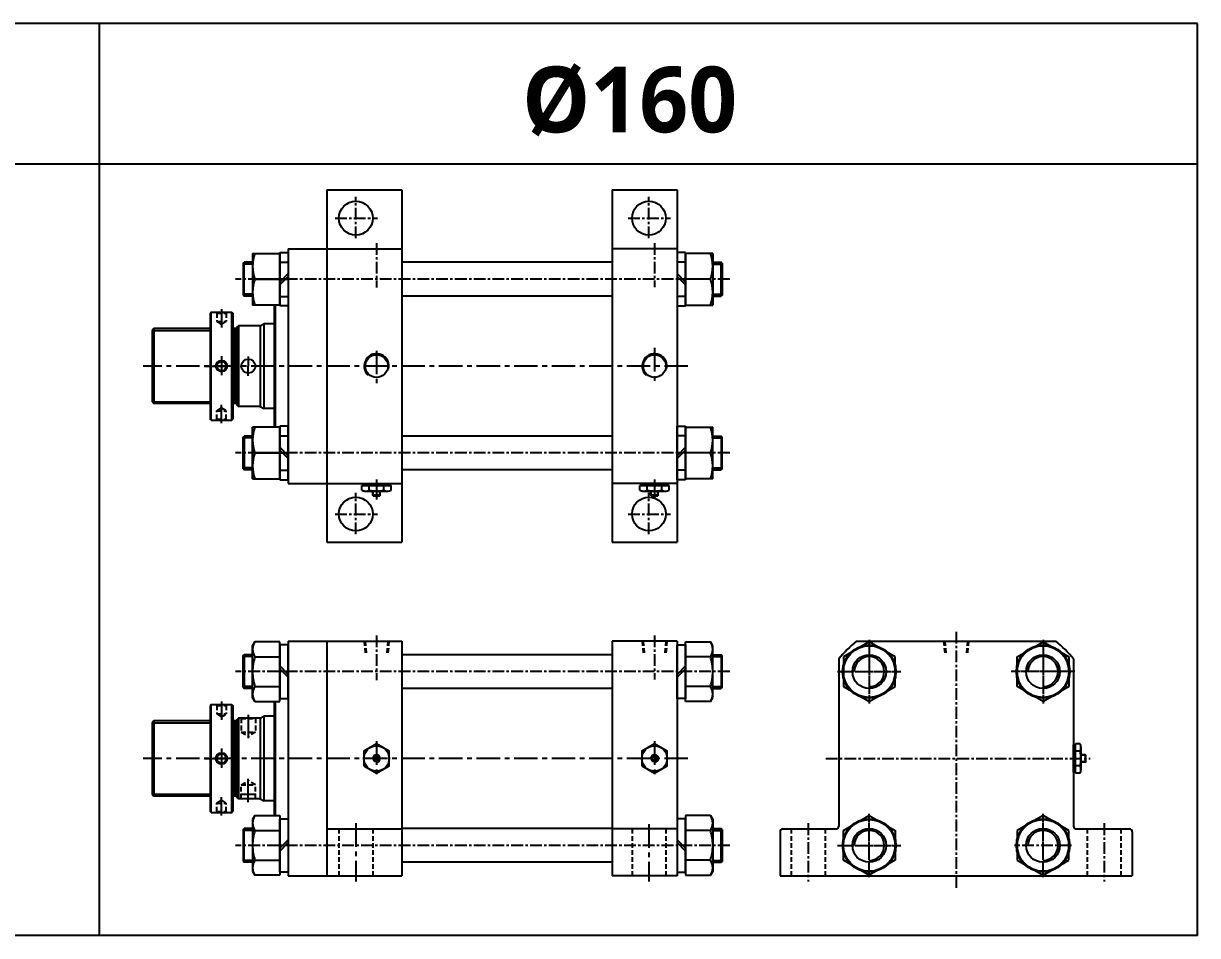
# Model space of a CAD drawing. Extents: x -819 to 5395, y -23 to 1964.
# Drawn here: x 2257 to 3507, y -23 to 948 of the extents above; entities that cross this region are included whole.
import ezdxf

# ---------------------------------------------------------------- set-up
doc = ezdxf.new("R2010")
doc.units = 0
doc.header["$LTSCALE"] = 10
doc.header["$MEASUREMENT"] = 0
for name, pattern in [('CENTER', [2, 1.25, -0.25, 0.25, -0.25]), ('CENTERX2', [4, 2.5, -0.5, 0.5, -0.5]), ('HIDDENX2', [0.75, 0.5, -0.25])]:
    doc.linetypes.add(name, pattern=pattern)
doc.layers.get('0').update_dxf_attribs({"linetype": 'CONTINUOUS'})
for name, color, linetype in [('CEN', 1, 'CENTERX2'), ('CENTER', 1, 'CENTER'), ('CL', 1, 'CENTER'), ('DIM', 2, 'CONTINUOUS'), ('HID', 2, 'HIDDENX2'), ('ML', 7, 'CONTINUOUS')]:
    doc.layers.add(name, color=color, linetype=linetype)
doc.styles.add('문자', font='romans.shx')

msp = doc.modelspace()

# ---------------------------------------------------------------- linework, layer by layer
for p, q in [((3507, 948.4), (0, 948.4)), ((2338, -22.6), (2338, 948.4)), ((3507, -22.6), (3507, 948.4)), ((3507, 798.4), (0, 798.4)), ((3507, -22.6), (0, -22.6)), ((3507, -22.6), (0, -22.6))]:
    msp.add_line(p, q)
at = {"color": 7, "linetype": 'Continuous'}
for p, q in [((2617.3, 451.5), (2617.3, 456.6)), ((2617.3, 456.6), (2623.6, 456.6)), ((2618.3, 456.6), (2618.3, 458.6)), ((2618.3, 458.6), (2647.5, 458.6)), ((2620.5, 450.6), (2645.3, 450.6)), ((2623.6, 456.6), (2648.5, 456.6)), ((2625.1, 451.5), (2625.1, 456.6)), ((2628.9, 450.8), (2628.9, 450.8)), ((2628.9, 446.1), (2628.9, 450.6)), ((2636.9, 446.1), (2636.9, 450.6)), ((2640.7, 451.5), (2640.7, 456.6)), ((2647.5, 456.6), (2647.5, 458.6)), ((2648.5, 451.5), (2648.5, 456.6)), ((2913.3, 451.5), (2913.3, 456.6)), ((2913.3, 456.6), (2919.6, 456.6)), ((2914.3, 456.6), (2914.3, 458.6)), ((2914.3, 458.6), (2943.5, 458.6)), ((2916.5, 450.6), (2941.3, 450.6)), ((2919.6, 456.6), (2944.5, 456.6)), ((2921.1, 451.5), (2921.1, 456.6)), ((2924.9, 450.8), (2924.9, 450.8)), ((2924.9, 446.1), (2924.9, 450.6)), ((2932.9, 446.1), (2932.9, 450.6)), ((2936.7, 451.5), (2936.7, 456.6)), ((2943.5, 456.6), (2943.5, 458.6)), ((2944.5, 451.5), (2944.5, 456.6)), ((2628.9, 446.1), (2629.4, 445.6)), ((2636.9, 446.1), (2628.9, 446.1)), ((2629.4, 445.6), (2636.4, 445.6)), ((2636.9, 446.1), (2636.4, 445.6)), ((2924.9, 446.1), (2925.4, 445.6)), ((2932.9, 446.1), (2924.9, 446.1)), ((2925.4, 445.6), (2932.4, 445.6)), ((2932.9, 446.1), (2932.4, 445.6)), ((3375, 151.2), (3375, 180.3)), ((3377, 180.3), (3375, 180.3)), ((3382, 181.3), (3377, 181.3)), ((3377, 156.5), (3377, 181.3)), ((3383, 153.3), (3383, 178.2)), ((3382, 173.6), (3377, 173.6)), ((3387.5, 169.8), (3383, 169.8)), ((3387.5, 169.8), (3388, 169.3)), ((3387.5, 169.8), (3387.5, 161.8)), ((3388, 162.3), (3388, 169.3)), ((3377, 151.2), (3375, 151.2)), ((3382, 158), (3377, 158)), ((3377, 150.2), (3377, 156.5)), ((3382, 150.2), (3377, 150.2)), ((3382.7, 161.8), (3382.7, 161.8)), ((3387.5, 161.8), (3383, 161.8)), ((3387.5, 161.8), (3388, 162.3))]:
    msp.add_line(p, q, dxfattribs=at)
for points in [[(2619.4, 158), (2632.9, 150.2), (2646.4, 158), (2646.4, 173.6), (2632.9, 181.3), (2619.4, 173.6)], [(2915.4, 158), (2928.9, 150.2), (2942.4, 158), (2942.4, 173.6), (2928.9, 181.3), (2915.4, 173.6)], [(2631.4, 168.3), (2630, 165.8), (2631.4, 163.3), (2634.3, 163.3), (2635.8, 165.8), (2634.3, 168.3)], [(2927.4, 168.3), (2926, 165.8), (2927.4, 163.3), (2930.3, 163.3), (2931.8, 165.8), (2930.3, 168.3)]]:
    msp.add_lwpolyline(points, close=True, dxfattribs=at)
for centre, radius in [((2632.9, 165.8), 13.5), ((2928.9, 165.8), 13.5), ((2632.9, 165.8), 3.5), ((2928.9, 165.8), 3.5)]:
    msp.add_circle(centre, radius, dxfattribs=at)
for centre, radius, start, end in [((2620.5, 456.2), 5.62, 235.6158, 270), ((2621.2, 458.8), 8.22, 241.7006, 298.2994), ((2632.9, 481.9), 31.3, 255.6172, 270.0141), ((2632.9, 481.9), 31.3, 269.9859, 284.3828), ((2644.6, 458.8), 8.22, 241.7006, 298.2994), ((2916.5, 456.2), 5.62, 235.6158, 270), ((2917.2, 458.8), 8.22, 241.7006, 298.2994), ((2928.9, 481.9), 31.3, 255.6172, 270.0141), ((2928.9, 481.9), 31.3, 269.9859, 284.3828), ((2940.6, 458.8), 8.22, 241.7006, 298.2994), ((3374.7, 177.5), 8.22, 331.7006, 28.2994), ((3351.6, 165.8), 31.3, 359.9859, 14.3828), ((3351.6, 165.8), 31.3, 345.6172, 0.0141), ((3374.7, 154.1), 8.22, 331.7006, 28.2994), ((3377.3, 153.3), 5.62, 325.6158, 0)]:
    msp.add_arc(centre, radius, start, end, dxfattribs=at)
at = {"layer": 'CEN'}
for p, q in [((2467.9, 644.3), (2467.9, 624.7)), ((2928.9, 602.9), (2928.9, 565.5)), ((2467.9, 594.1), (2467.9, 573.8)), ((2496.4, 593.9), (2496.4, 583.6)), ((2632.9, 600), (2632.9, 565.4)), ((2964.4, 583.6), (2384.5, 583.6)), ((2449.7, 583.6), (2485, 583.6)), ((2449.7, 583.6), (2485, 583.6)), ((2496.4, 573.2), (2496.4, 583.6)), ((2467.9, 522.8), (2467.9, 542.4)), ((2632.9, 463), (2632.9, 441.6)), ((2928.9, 462.7), (2928.9, 442.6)), ((2467.9, 226.5), (2467.9, 206.9)), ((2496.4, 212.3), (2496.4, 187)), ((2467.9, 176.3), (2467.9, 156)), ((2632.9, 184.2), (2632.9, 147.6)), ((2928.9, 184.1), (2928.9, 147.5)), ((2964.4, 165.8), (2384.5, 165.8)), ((2449.7, 165.8), (2485, 165.8)), ((2449.7, 165.8), (2485, 165.8)), ((2496.4, 119.2), (2496.4, 144.4)), ((2467.9, 105), (2467.9, 124.6)), ((2610.9, 96.8), (2610.9, 34.8)), ((2922.9, 95.8), (2922.9, 34.8))]:
    msp.add_line(p, q, dxfattribs=at)
at = {"layer": 'CENTER'}
for p, q in [((2588.8, 741.1), (2633.9, 741.1)), ((2900.8, 741.1), (2945.9, 741.1)), ((3008.9, 676.1), (2482.9, 676.1)), ((3008.9, 491.1), (2482.9, 491.1)), ((2588.8, 426.1), (2633.9, 426.1)), ((2900.8, 426.1), (2945.9, 426.1)), ((3250, 300.7), (3250, 25.7)), ((3111.2, 165.8), (3392.8, 165.8)), ((3092.5, 96.8), (3092.5, 34.8)), ((3407.5, 96.8), (3407.5, 34.8))]:
    msp.add_line(p, q, dxfattribs=at)
at = {"layer": 'CL'}
for p, q in [((3157.5, 292), (3157.5, 224.5)), ((3157.5, 288.7), (3157.5, 227.8)), ((3342.5, 292), (3342.5, 224.5)), ((3342.5, 288.7), (3342.5, 227.8)), ((3123.7, 258.3), (3191.2, 258.3)), ((3127, 258.3), (3187.9, 258.3)), ((3376.2, 258.3), (3308.7, 258.3)), ((3372.9, 258.3), (3312, 258.3)), ((3157.5, 39.5), (3157.5, 107)), ((3157.5, 42.8), (3157.5, 103.7)), ((3342.5, 39.5), (3342.5, 107)), ((3342.5, 42.8), (3342.5, 103.7)), ((3123.7, 73.3), (3191.2, 73.3)), ((3127, 73.3), (3187.9, 73.3)), ((3372.9, 73.3), (3312, 73.3))]:
    msp.add_line(p, q, dxfattribs=at)
at = {"layer": 'DIM'}
for p, q in [((2393.9, 621.6), (2455.9, 621.6)), ((2479.9, 621.6), (2481.9, 621.6)), ((2481.9, 621.6), (2483.9, 622.7)), ((2393.9, 545.6), (2455.9, 545.6)), ((2479.9, 545.6), (2481.9, 545.6)), ((2481.9, 545.6), (2483.9, 544.4)), ((2393.9, 203.8), (2455.9, 203.8)), ((2479.9, 203.8), (2481.9, 203.8)), ((2481.9, 203.8), (2483.9, 204.9)), ((2393.9, 127.8), (2455.9, 127.8)), ((2479.9, 127.8), (2481.9, 127.8)), ((2481.9, 127.8), (2483.9, 126.6))]:
    msp.add_line(p, q, dxfattribs=at)
for centre in [(2632.9, 583.6), (2928.9, 583.6)]:
    msp.add_arc(centre, 13.2, 344.9927, 228.1925, dxfattribs=at)
at = {"layer": 'HID'}
for p, q in [((2462.9, 640.1), (2461.9, 641.1)), ((2462.9, 640.1), (2462.9, 631.1)), ((2462.9, 640.1), (2472.9, 640.1)), ((2472.9, 640.1), (2473.9, 641.1)), ((2472.9, 640.1), (2472.9, 631.1)), ((2462.9, 631.1), (2472.9, 631.1)), ((2462.9, 631.1), (2467.9, 627.9)), ((2467.9, 627.9), (2472.9, 631.1)), ((2462.9, 536.1), (2467.9, 539.2)), ((2467.9, 539.2), (2472.9, 536.1)), ((2462.9, 527.1), (2461.9, 526.1)), ((2462.9, 527.1), (2462.9, 536.1)), ((2462.9, 536.1), (2472.9, 536.1)), ((2462.9, 527.1), (2472.9, 527.1)), ((2472.9, 527.1), (2472.9, 536.1)), ((2472.9, 527.1), (2473.9, 526.1)), ((2619.7, 290.8), (2620.9, 276.8)), ((2620.8, 290.8), (2622, 276.8)), ((2644.9, 290.8), (2643.7, 276.8)), ((2646.1, 290.8), (2644.9, 276.8)), ((2915.7, 290.8), (2916.9, 276.8)), ((2916.8, 290.8), (2918, 276.8)), ((2940.9, 290.8), (2939.7, 276.8)), ((2942.1, 290.8), (2940.9, 276.8)), ((3236.7, 290.8), (3238, 276.8)), ((3237.9, 290.8), (3239.1, 276.8)), ((3262, 290.8), (3260.8, 276.8)), ((3263.2, 290.8), (3262, 276.8)), ((2462.9, 222.3), (2461.9, 223.3)), ((2462.9, 222.3), (2462.9, 213.3)), ((2462.9, 222.3), (2472.9, 222.3)), ((2462.9, 213.3), (2472.9, 213.3)), ((2462.9, 213.3), (2467.9, 210.1)), ((2467.9, 210.1), (2472.9, 213.3)), ((2472.9, 222.3), (2473.9, 223.3)), ((2472.9, 222.3), (2472.9, 213.3)), ((2488.4, 208.8), (2488.9, 208.3)), ((2488.9, 208.3), (2488.9, 193.8)), ((2488.9, 208.3), (2503.9, 208.3)), ((2504.4, 208.8), (2503.9, 208.3)), ((2503.9, 208.3), (2503.9, 193.8)), ((2488.9, 193.8), (2503.9, 193.8)), ((2488.9, 193.8), (2496.4, 189.4)), ((2503.9, 193.8), (2496.4, 189.4)), ((2488.9, 137.8), (2496.4, 142.1)), ((2488.9, 137.8), (2503.9, 137.8)), ((2488.9, 123.3), (2488.9, 137.8)), ((2503.9, 137.8), (2496.4, 142.1)), ((2503.9, 123.3), (2503.9, 137.8)), ((2462.9, 118.3), (2467.9, 121.4)), ((2462.9, 109.3), (2462.9, 118.3)), ((2462.9, 118.3), (2472.9, 118.3)), ((2467.9, 121.4), (2472.9, 118.3)), ((2472.9, 109.3), (2472.9, 118.3)), ((2488.4, 122.8), (2488.9, 123.3)), ((2488.9, 123.3), (2503.9, 123.3)), ((2504.4, 122.8), (2503.9, 123.3)), ((2462.9, 109.3), (2461.9, 108.3)), ((2462.9, 109.3), (2472.9, 109.3)), ((2472.9, 109.3), (2473.9, 108.3)), ((2592.9, 90.8), (2592.9, 40.8)), ((2628.9, 90.8), (2628.9, 40.8)), ((2904.9, 90.8), (2904.9, 40.8)), ((2940.9, 90.8), (2940.9, 40.8)), ((3074.5, 90.8), (3074.5, 40.8)), ((3110.5, 90.8), (3110.5, 40.8)), ((3389.5, 90.8), (3389.5, 40.8)), ((3425.5, 90.8), (3425.5, 40.8))]:
    msp.add_line(p, q, dxfattribs=at)
at = {"layer": 'ML'}
for p, q in [((2579.9, 771.1), (2579.9, 396.1)), ((2579.9, 771.1), (2659.9, 771.1)), ((2659.9, 771.1), (2659.9, 396.1)), ((2883.9, 771.1), (2883.9, 396.1)), ((2883.9, 771.1), (2952.9, 771.1)), ((2952.9, 771.1), (2952.9, 396.1)), ((2500.9, 703.6), (2500.9, 648.6)), ((2500.9, 703.6), (2529.9, 703.6)), ((2529.9, 647.6), (2529.9, 704.5)), ((2529.9, 704.5), (2538.9, 704.5)), ((2529.9, 703.6), (2529.9, 648.6)), ((2538.9, 708.6), (2538.9, 458.6)), ((2538.9, 708.6), (2659.9, 708.6)), ((2538.9, 704.5), (2538.9, 647.6)), ((2952.9, 708.6), (2883.9, 708.6)), ((2961.9, 704.5), (2952.9, 704.5)), ((2952.9, 704.5), (2952.9, 647.6)), ((2961.9, 647.6), (2961.9, 704.5)), ((2990.9, 703.6), (2961.9, 703.6)), ((2961.9, 703.6), (2961.9, 648.6)), ((2990.9, 703.6), (2990.9, 648.6)), ((2490.9, 693.1), (2491.9, 694.1)), ((2490.9, 693.1), (2490.9, 659.1)), ((2500.9, 694.1), (2491.9, 694.1)), ((2491.9, 658.1), (2491.9, 694.1)), ((2529.9, 694.3), (2538.9, 694.3)), ((2883.9, 694.1), (2659.9, 694.1)), ((2961.9, 694.3), (2952.9, 694.3)), ((2990.9, 694.1), (2999.9, 694.1)), ((3000.9, 693.1), (2999.9, 694.1)), ((2999.9, 658.1), (2999.9, 694.1)), ((3000.9, 693.1), (3000.9, 659.1)), ((2503.3, 676.1), (2529.9, 676.1)), ((2505.5, 676.1), (2538.9, 676.1)), ((2529.9, 673.1), (2538.9, 682.1)), ((2529.9, 670.1), (2538.9, 679.1)), ((2961.9, 673.1), (2952.9, 682.1)), ((2961.9, 670.1), (2952.9, 679.1)), ((2986.3, 676.1), (2952.9, 676.1)), ((2988.4, 676.1), (2961.9, 676.1)), ((2490.9, 659.1), (2491.9, 658.1)), ((2500.9, 658.1), (2491.9, 658.1)), ((2529.9, 657.8), (2538.9, 657.8)), ((2883.9, 658.1), (2659.9, 658.1)), ((2961.9, 657.8), (2952.9, 657.8)), ((2990.9, 658.1), (2999.9, 658.1)), ((3000.9, 659.1), (2999.9, 658.1)), ((2456.9, 641.1), (2455.9, 640.1)), ((2455.9, 640.1), (2455.9, 527.1)), ((2456.9, 526.1), (2456.9, 641.1)), ((2456.9, 641.1), (2478.9, 641.1)), ((2478.9, 526.1), (2478.9, 641.1)), ((2478.9, 641.1), (2479.9, 640.1)), ((2479.9, 640.1), (2479.9, 527.1)), ((2529.9, 648.6), (2500.9, 648.6)), ((2523.9, 648.6), (2523.9, 518.6)), ((2524.9, 648.6), (2524.9, 518.6)), ((2538.9, 647.6), (2529.9, 647.6)), ((2952.9, 647.6), (2961.9, 647.6)), ((2961.9, 648.6), (2990.9, 648.6)), ((2485.9, 626.6), (2483.9, 624.6)), ((2508.9, 626.6), (2485.9, 626.6)), ((2485.9, 626.6), (2485.9, 540.6)), ((2508.9, 626.6), (2512.9, 628.6)), ((2508.9, 626.6), (2508.9, 540.6)), ((2523.9, 628.6), (2512.9, 628.6)), ((2512.9, 628.6), (2512.9, 538.6)), ((2395.9, 623.6), (2393.9, 621.6)), ((2393.9, 621.6), (2393.9, 545.6)), ((2455.9, 623.6), (2395.9, 623.6)), ((2395.9, 623.6), (2395.9, 543.6)), ((2483.9, 623.6), (2479.9, 623.6)), ((2481.9, 623.6), (2481.9, 543.6)), ((2483.9, 624.6), (2483.9, 542.6)), ((2393.9, 545.6), (2395.9, 543.6)), ((2455.9, 543.6), (2395.9, 543.6)), ((2483.9, 543.6), (2479.9, 543.6)), ((2483.9, 542.6), (2485.9, 540.6)), ((2508.9, 540.6), (2485.9, 540.6)), ((2508.9, 540.6), (2512.9, 538.6)), ((2523.9, 538.6), (2512.9, 538.6)), ((2456.9, 526.1), (2455.9, 527.1)), ((2456.9, 526.1), (2478.9, 526.1)), ((2478.9, 526.1), (2479.9, 527.1)), ((2500.9, 463.6), (2500.9, 518.6)), ((2529.9, 518.6), (2500.9, 518.6)), ((2529.9, 519.5), (2529.9, 462.6)), ((2538.9, 519.5), (2529.9, 519.5)), ((2529.9, 463.6), (2529.9, 518.6)), ((2538.9, 462.6), (2538.9, 519.5)), ((2952.9, 462.6), (2952.9, 519.5)), ((2952.9, 519.5), (2961.9, 519.5)), ((2961.9, 519.5), (2961.9, 462.6)), ((2961.9, 463.6), (2961.9, 518.6)), ((2961.9, 518.6), (2990.9, 518.6)), ((2990.9, 463.6), (2990.9, 518.6)), ((2490.9, 508.1), (2491.9, 509.1)), ((2490.9, 474.1), (2490.9, 508.1)), ((2500.9, 509.1), (2491.9, 509.1)), ((2491.9, 509.1), (2491.9, 473.1)), ((2529.9, 509.3), (2538.9, 509.3)), ((2883.9, 509.1), (2659.9, 509.1)), ((2961.9, 509.3), (2952.9, 509.3)), ((2990.9, 509.1), (2999.9, 509.1)), ((3000.9, 508.1), (2999.9, 509.1)), ((2999.9, 509.1), (2999.9, 473.1)), ((3000.9, 474.1), (3000.9, 508.1)), ((2503.3, 491.1), (2529.9, 491.1)), ((2505.5, 491.1), (2538.9, 491.1)), ((2529.9, 497.1), (2538.9, 488.1)), ((2529.9, 494.1), (2538.9, 485.1)), ((2961.9, 497.1), (2952.9, 488.1)), ((2961.9, 494.1), (2952.9, 485.1)), ((2986.3, 491.1), (2952.9, 491.1)), ((2988.4, 491.1), (2961.9, 491.1)), ((2490.9, 474.1), (2491.9, 473.1)), ((2500.9, 473.1), (2491.9, 473.1)), ((2500.9, 463.6), (2529.9, 463.6)), ((2529.9, 472.8), (2538.9, 472.8)), ((2529.9, 462.6), (2538.9, 462.6)), ((2883.9, 473.1), (2659.9, 473.1)), ((2961.9, 472.8), (2952.9, 472.8)), ((2961.9, 462.6), (2952.9, 462.6)), ((2990.9, 463.6), (2961.9, 463.6)), ((2990.9, 473.1), (2999.9, 473.1)), ((3000.9, 474.1), (2999.9, 473.1)), ((2538.9, 458.6), (2659.9, 458.6)), ((2952.9, 458.6), (2883.9, 458.6)), ((2579.9, 396.1), (2659.9, 396.1)), ((2883.9, 396.1), (2952.9, 396.1)), ((2500.9, 285.8), (2503.3, 290)), ((2529.9, 290), (2503.3, 290)), ((2529.9, 226.5), (2529.9, 290)), ((2538.9, 290.8), (2538.9, 40.8)), ((2538.9, 290.8), (2659.9, 290.8)), ((2579.9, 290.8), (2579.9, 40.8)), ((2659.9, 290.8), (2659.9, 40.8)), ((2952.9, 290.8), (2883.9, 290.8)), ((2883.9, 290.8), (2883.9, 40.8)), ((2952.9, 290.8), (2952.9, 40.8)), ((2961.9, 226.5), (2961.9, 290)), ((2961.9, 290), (2988.4, 290)), ((2990.9, 285.8), (2988.4, 290)), ((3157.5, 290), (3130, 274.1)), ((3143.8, 290.8), (3356.1, 290.8)), ((3185, 274.1), (3157.5, 290)), ((3315, 274.1), (3342.5, 290)), ((3342.5, 290), (3370, 274.1)), ((2490.9, 275.3), (2491.9, 276.3)), ((2490.9, 241.3), (2490.9, 275.3)), ((2500.9, 276.3), (2491.9, 276.3)), ((2491.9, 276.3), (2491.9, 240.3)), ((2500.9, 230.8), (2500.9, 285.8)), ((2529.9, 286.7), (2529.9, 229.8)), ((2538.9, 286.7), (2529.9, 286.7)), ((2538.9, 229.8), (2538.9, 286.7)), ((2883.9, 276.3), (2659.9, 276.3)), ((2952.9, 229.8), (2952.9, 286.7)), ((2952.9, 286.7), (2961.9, 286.7)), ((2961.9, 286.7), (2961.9, 229.8)), ((2990.9, 230.8), (2990.9, 285.8)), ((2990.9, 276.3), (2999.9, 276.3)), ((3000.9, 275.3), (2999.9, 276.3)), ((2999.9, 276.3), (2999.9, 240.3)), ((3000.9, 241.3), (3000.9, 275.3)), ((2503.3, 274.1), (2529.9, 274.1)), ((2529.9, 264.3), (2538.9, 255.3)), ((2961.9, 264.3), (2952.9, 255.3)), ((2988.4, 274.1), (2961.9, 274.1)), ((3125, 271.9), (3125, 93.8)), ((3130, 274.1), (3130, 242.4)), ((3185, 242.4), (3185, 274.1)), ((3315, 242.4), (3315, 274.1)), ((3370, 274.1), (3370, 242.4)), ((3375, 271.9), (3375, 93.8)), ((2529.9, 261.3), (2538.9, 252.3)), ((2961.9, 261.3), (2952.9, 252.3)), ((2490.9, 241.3), (2491.9, 240.3)), ((2500.9, 240.3), (2491.9, 240.3)), ((2503.3, 242.4), (2529.9, 242.4)), ((2883.9, 240.3), (2659.9, 240.3)), ((2988.4, 242.4), (2961.9, 242.4)), ((2990.9, 240.3), (2999.9, 240.3)), ((3000.9, 241.3), (2999.9, 240.3)), ((3130, 242.4), (3157.5, 226.5)), ((3157.5, 226.5), (3185, 242.4)), ((3342.5, 226.5), (3315, 242.4)), ((3370, 242.4), (3342.5, 226.5)), ((2503.3, 226.5), (2500.9, 230.8)), ((2503.3, 226.5), (2529.9, 226.5)), ((2523.9, 226.5), (2523.9, 105)), ((2524.9, 226.5), (2524.9, 105)), ((2529.9, 229.8), (2538.9, 229.8)), ((2961.9, 229.8), (2952.9, 229.8)), ((2988.4, 226.5), (2961.9, 226.5)), ((2988.4, 226.5), (2990.9, 230.8)), ((2456.9, 223.3), (2455.9, 222.3)), ((2455.9, 222.3), (2455.9, 109.3)), ((2456.9, 108.3), (2456.9, 223.3)), ((2456.9, 223.3), (2478.9, 223.3)), ((2478.9, 108.3), (2478.9, 223.3)), ((2478.9, 223.3), (2479.9, 222.3)), ((2479.9, 222.3), (2479.9, 109.3)), ((2395.9, 205.8), (2393.9, 203.8)), ((2393.9, 203.8), (2393.9, 127.8)), ((2455.9, 205.8), (2395.9, 205.8)), ((2395.9, 205.8), (2395.9, 125.8)), ((2483.9, 205.8), (2479.9, 205.8)), ((2481.9, 205.8), (2481.9, 125.8)), ((2485.9, 208.8), (2483.9, 206.8)), ((2483.9, 206.8), (2483.9, 124.8)), ((2508.9, 208.8), (2485.9, 208.8)), ((2485.9, 208.8), (2485.9, 122.8)), ((2508.9, 208.8), (2512.9, 210.8)), ((2508.9, 208.8), (2508.9, 122.8)), ((2523.9, 210.8), (2512.9, 210.8)), ((2512.9, 210.8), (2512.9, 120.8)), ((2393.9, 127.8), (2395.9, 125.8)), ((2455.9, 125.8), (2395.9, 125.8)), ((2483.9, 125.8), (2479.9, 125.8)), ((2488.4, 127.8), (2504.4, 127.8)), ((2483.9, 124.8), (2485.9, 122.8)), ((2508.9, 122.8), (2485.9, 122.8)), ((2508.9, 122.8), (2512.9, 120.8)), ((2523.9, 120.8), (2512.9, 120.8)), ((2456.9, 108.3), (2455.9, 109.3)), ((2456.9, 108.3), (2478.9, 108.3)), ((2478.9, 108.3), (2479.9, 109.3)), ((2503.3, 105), (2500.9, 100.8)), ((2500.9, 100.8), (2500.9, 45.8)), ((2503.3, 105), (2529.9, 105)), ((2529.9, 105), (2529.9, 41.5)), ((2529.9, 44.8), (2529.9, 101.7)), ((2529.9, 101.7), (2538.9, 101.7)), ((2538.9, 101.7), (2538.9, 44.8)), ((2961.9, 101.7), (2952.9, 101.7)), ((2952.9, 101.7), (2952.9, 44.8)), ((2988.4, 105), (2961.9, 105)), ((2961.9, 105), (2961.9, 41.5)), ((2961.9, 44.8), (2961.9, 101.7)), ((2988.4, 105), (2990.9, 100.8)), ((2990.9, 100.8), (2990.9, 45.8)), ((3130, 89.1), (3157.5, 105)), ((3157.5, 105), (3185, 89.1)), ((3342.5, 105), (3315, 89.1)), ((3370, 89.1), (3342.5, 105)), ((2490.9, 90.3), (2491.9, 91.3)), ((2490.9, 90.3), (2490.9, 56.3)), ((2500.9, 91.3), (2491.9, 91.3)), ((2491.9, 55.3), (2491.9, 91.3)), ((2503.3, 89.1), (2529.9, 89.1)), ((2579.9, 90.8), (2659.9, 90.8)), ((2883.9, 91.3), (2659.9, 91.3)), ((2952.9, 90.8), (2883.9, 90.8)), ((2988.4, 89.1), (2961.9, 89.1)), ((2990.9, 91.3), (2999.9, 91.3)), ((3000.9, 90.3), (2999.9, 91.3)), ((2999.9, 55.3), (2999.9, 91.3)), ((3000.9, 90.3), (3000.9, 56.3)), ((3062.5, 87.8), (3062.5, 40.8)), ((3065.5, 90.8), (3122, 90.8)), ((3130, 57.4), (3130, 89.1)), ((3185, 89.1), (3185, 57.4)), ((3315, 89.1), (3315, 57.4)), ((3370, 57.4), (3370, 89.1)), ((3378, 90.8), (3434.5, 90.8)), ((3437.5, 87.8), (3437.5, 40.8)), ((2529.9, 70.3), (2538.9, 79.3)), ((2529.9, 67.3), (2538.9, 76.3)), ((2961.9, 70.3), (2952.9, 79.3)), ((2961.9, 67.3), (2952.9, 76.3)), ((2490.9, 56.3), (2491.9, 55.3)), ((2500.9, 55.3), (2491.9, 55.3)), ((2503.3, 57.4), (2529.9, 57.4)), ((2883.9, 55.3), (2659.9, 55.3)), ((2988.4, 57.4), (2961.9, 57.4)), ((2990.9, 55.3), (2999.9, 55.3)), ((3000.9, 56.3), (2999.9, 55.3)), ((3157.5, 41.5), (3130, 57.4)), ((3185, 57.4), (3157.5, 41.5)), ((3315, 57.4), (3342.5, 41.5)), ((3342.5, 41.5), (3370, 57.4)), ((2500.9, 45.8), (2503.3, 41.5)), ((2529.9, 41.5), (2503.3, 41.5)), ((2538.9, 44.8), (2529.9, 44.8)), ((2538.9, 40.8), (2659.9, 40.8)), ((2952.9, 40.8), (2883.9, 40.8)), ((2952.9, 44.8), (2961.9, 44.8)), ((2961.9, 41.5), (2988.4, 41.5)), ((2990.9, 45.8), (2988.4, 41.5)), ((3062.5, 40.8), (3437.5, 40.8))]:
    msp.add_line(p, q, dxfattribs=at)
at = {"layer": 'ML', "color": 1, "linetype": 'CENTER'}
for p, q in [((2610.9, 719.7), (2610.9, 763.8)), ((2922.9, 719.7), (2922.9, 763.8)), ((2632.9, 714.6), (2632.9, 667.1)), ((2928.9, 714.6), (2928.9, 667.6)), ((2538.9, 676.1), (2505.5, 676.1)), ((2538.9, 491.1), (2505.5, 491.1)), ((2610.9, 404.7), (2610.9, 448.8)), ((2922.9, 404.7), (2922.9, 448.8)), ((2632.9, 296.8), (2632.9, 249.3)), ((2928.9, 296.8), (2928.9, 249.8)), ((3008.9, 258.3), (2482.9, 258.3)), ((3008.9, 73.3), (2482.9, 73.3))]:
    msp.add_line(p, q, dxfattribs=at)
at = {"layer": 'ML', "color": 2}
for p, q in [((2500.9, 692.1), (2490.9, 692.1)), ((2990.9, 692.1), (3000.9, 692.1)), ((2500.9, 660.1), (2490.9, 660.1)), ((2990.9, 660.1), (3000.9, 660.1)), ((2500.9, 507.1), (2490.9, 507.1)), ((2990.9, 507.1), (3000.9, 507.1)), ((2500.9, 475.1), (2490.9, 475.1)), ((2990.9, 475.1), (3000.9, 475.1)), ((2629.4, 450.7), (2629.4, 450.7)), ((2629.4, 445.6), (2629.4, 450.6)), ((2636.4, 445.6), (2636.4, 450.6)), ((2925.4, 450.7), (2925.4, 450.7)), ((2925.4, 445.6), (2925.4, 450.6)), ((2932.4, 445.6), (2932.4, 450.6)), ((2500.9, 274.3), (2490.9, 274.3)), ((2990.9, 274.3), (3000.9, 274.3)), ((2500.9, 242.3), (2490.9, 242.3)), ((2990.9, 242.3), (3000.9, 242.3)), ((3388, 169.3), (3383, 169.3)), ((3382.8, 162.3), (3382.8, 162.3)), ((3388, 162.3), (3383, 162.3)), ((2500.9, 89.3), (2490.9, 89.3)), ((2990.9, 89.3), (3000.9, 89.3)), ((2500.9, 57.3), (2490.9, 57.3)), ((2990.9, 57.3), (3000.9, 57.3))]:
    msp.add_line(p, q, dxfattribs=at)
at = {"layer": 'ML'}
for centre, radius in [((2610.9, 741.1), 18), ((2922.9, 741.1), 18), ((2467.9, 583.6), 6), ((2467.9, 583.6), 5), ((2467.9, 583.6), 5), ((2496.4, 583.6), 7.5), ((2632.9, 583.6), 12.1), ((2928.9, 583.6), 12.1), ((2610.9, 426.1), 18), ((2922.9, 426.1), 18), ((3157.5, 258.3), 28.4), ((3157.5, 258.3), 27.5), ((3157.5, 258.3), 18), ((3342.5, 258.3), 28.4), ((3342.5, 258.3), 27.5), ((3342.5, 258.3), 18), ((2467.9, 165.8), 6), ((2467.9, 165.8), 5), ((2467.9, 165.8), 5), ((3157.5, 73.3), 28.4), ((3157.5, 73.3), 27.5), ((3342.5, 73.3), 28.4), ((3342.5, 73.3), 27.5), ((3157.5, 73.3), 18), ((3342.5, 73.3), 18)]:
    msp.add_circle(centre, radius, dxfattribs=at)
for centre, radius, start, end in [((2540.6, 689.8), 39.7, 159.7297, 200.2703), ((2951.2, 689.8), 39.7, 339.7297, 20.2703), ((2540.6, 662.3), 39.7, 159.7297, 200.2703), ((2951.2, 662.3), 39.7, 339.7297, 20.2703), ((2540.6, 504.8), 39.7, 159.7297, 200.2703), ((2951.2, 504.8), 39.7, 339.7297, 20.2703), ((2540.6, 477.3), 39.7, 159.7297, 200.2703), ((2951.2, 477.3), 39.7, 339.7297, 20.2703), ((2514.9, 282.1), 14, 145.591, 214.409), ((2976.8, 282.1), 14, 325.591, 34.409), ((3250, 165.8), 164, 130.3419, 139.6581), ((3250, 165.8), 164, 40.3419, 49.6581), ((2555.9, 257.9), 55, 162.8014, 179.5998), ((2935.9, 257.9), 55, 0.4002, 17.1986), ((2555.9, 258.6), 55, 180.4002, 197.1986), ((2935.9, 258.6), 55, 342.8014, 359.5998), ((2514.9, 234.4), 14, 145.591, 214.409), ((2976.8, 234.4), 14, 325.591, 34.409), ((2514.9, 97.1), 14, 145.591, 214.409), ((2976.8, 97.1), 14, 325.591, 34.409), ((2555.9, 72.9), 55, 162.8014, 179.5998), ((2935.9, 72.9), 55, 0.4002, 17.1986), ((3065.5, 87.8), 3, 90, 180), ((3122, 93.8), 3, 270, 0), ((3378, 93.8), 3, 180, 270), ((3434.5, 87.8), 3, 0, 90), ((2555.9, 73.6), 55, 180.4002, 197.1986), ((2935.9, 73.6), 55, 342.8014, 359.5998), ((2514.9, 49.4), 14, 145.591, 214.409), ((2976.8, 49.4), 14, 325.591, 34.409)]:
    msp.add_arc(centre, radius, start, end, dxfattribs=at)
at = {"layer": 'ML', "color": 2}
for centre, radius in [((3157.5, 258.3), 16), ((3342.5, 258.3), 16), ((2632.9, 165.8), 4), ((2928.9, 165.8), 4), ((3157.5, 73.3), 16), ((3342.5, 73.3), 16)]:
    msp.add_arc(centre, radius, 270, 180, dxfattribs=at)

# ---------------------------------------------------------------- texts
at = {"insert": (2787.9, 902.4), "char_height": 70, "attachment_point": 1, "style": '문자'}
msp.add_mtext_dynamic_manual_height_columns('{\\fMalgun Gothic|b1|i0|c129|p50;%%C160}', width=124.533, gutter_width=16, heights=[-75.6], dxfattribs=at)

doc.saveas('drawing.dxf')
